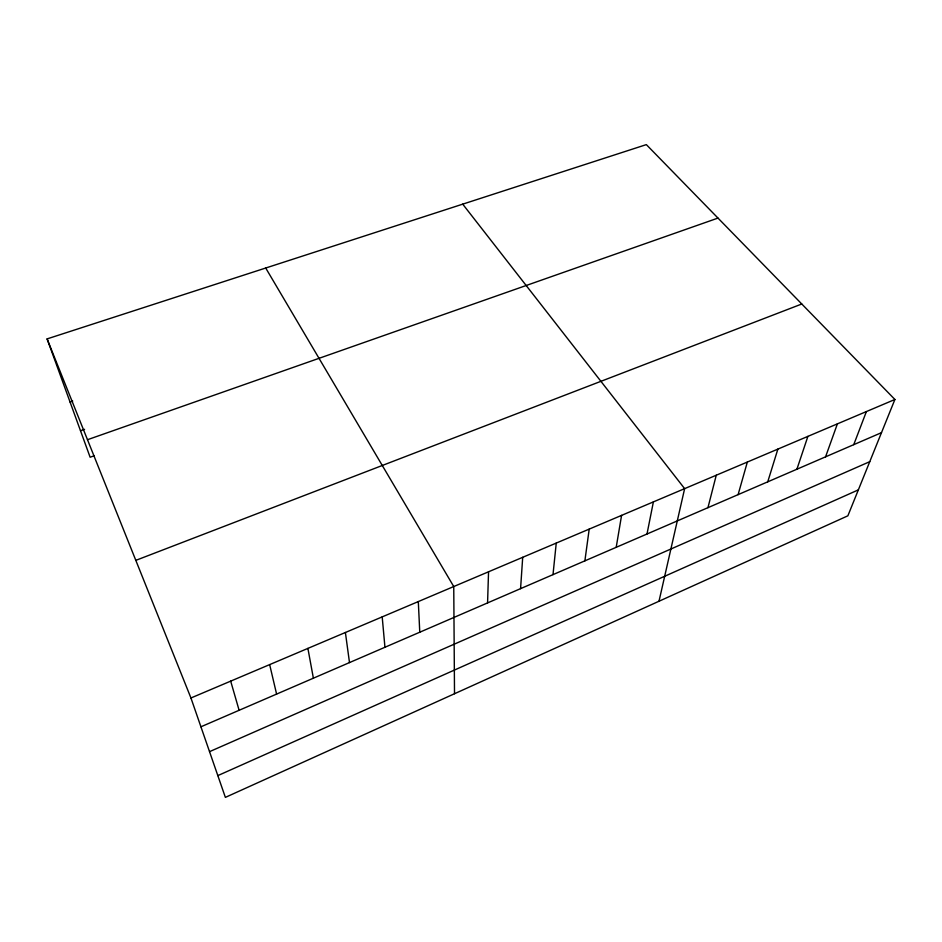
<?xml version="1.0" encoding="UTF-8"?>
<svg xmlns="http://www.w3.org/2000/svg" width="942" height="942" viewBox="0 0 942 942"><rect width="100%" height="100%" fill="white"/><g stroke="black" fill="none" stroke-linecap="round" stroke-linejoin="round"><path stroke-width="1.41" d="M487.567 602.915L488.545 571.794M520.573 588.656L522.704 557.299M553.001 574.632L556.251 543.075M584.876 560.867L589.209 529.11M616.198 547.326L621.579 515.38M647.001 534.008L653.383 501.898M659 601.243L684.634 488.639L462.722 204.155M707.948 507.667L716.261 475.227M738.104 494.632L747.347 462.051M767.742 481.821L777.88 449.098M796.897 469.234L807.895 436.37M825.557 456.846L837.391 423.865M853.746 444.659L866.393 411.572M894.9 399.479L847.871 515.816L225.374 797.379L190.943 697.987L47.1 338.896L646.342 144.621L894.9 399.479L190.943 697.987M217.838 775.607L858.35 489.875M209.536 751.657L869.76 461.662M200.917 726.8L881.476 432.672M135.813 560.36L801.783 304.007M94.271 455.751L90.126 457.223L47.1 338.896M87.488 439.714L717.981 218.085M80.506 430.753L84.568 429.34M70.049 402.01L72.722 401.092M265.715 268.023L453.75 586.548L454.515 693.736M230.684 681.125L239.115 710.292M269.659 664.605L276.595 694.089M307.893 648.39L313.38 678.193M345.396 632.494L349.494 662.591M382.193 616.88L384.948 647.26M418.307 601.573L419.767 632.212"/></g></svg>
